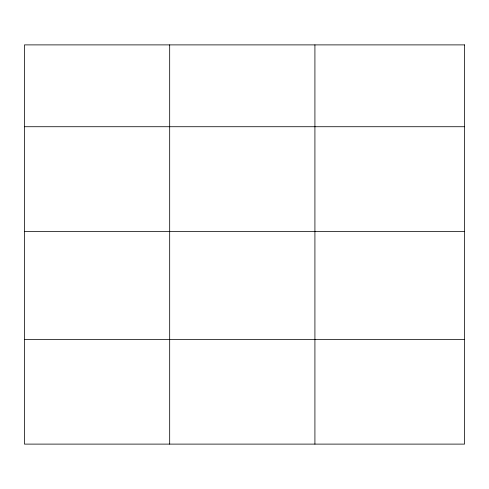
<?xml version="1.0" encoding="UTF-8"?>
<svg xmlns="http://www.w3.org/2000/svg" width="489" height="489" viewBox="0 0 489 489"><rect width="100%" height="100%" fill="white"/><g stroke="black" fill="none" stroke-linecap="round" stroke-linejoin="round"><path stroke-width="0.73" d="M24.45 126.724L464.55 126.724M24.45 231.462L464.55 231.462M24.45 339.372L464.55 339.372M314.916 44.89L314.916 444.11M169.683 44.89L169.683 444.11M464.55 44.89L24.45 44.89L24.45 444.11L464.55 444.11L464.55 44.89"/></g></svg>
